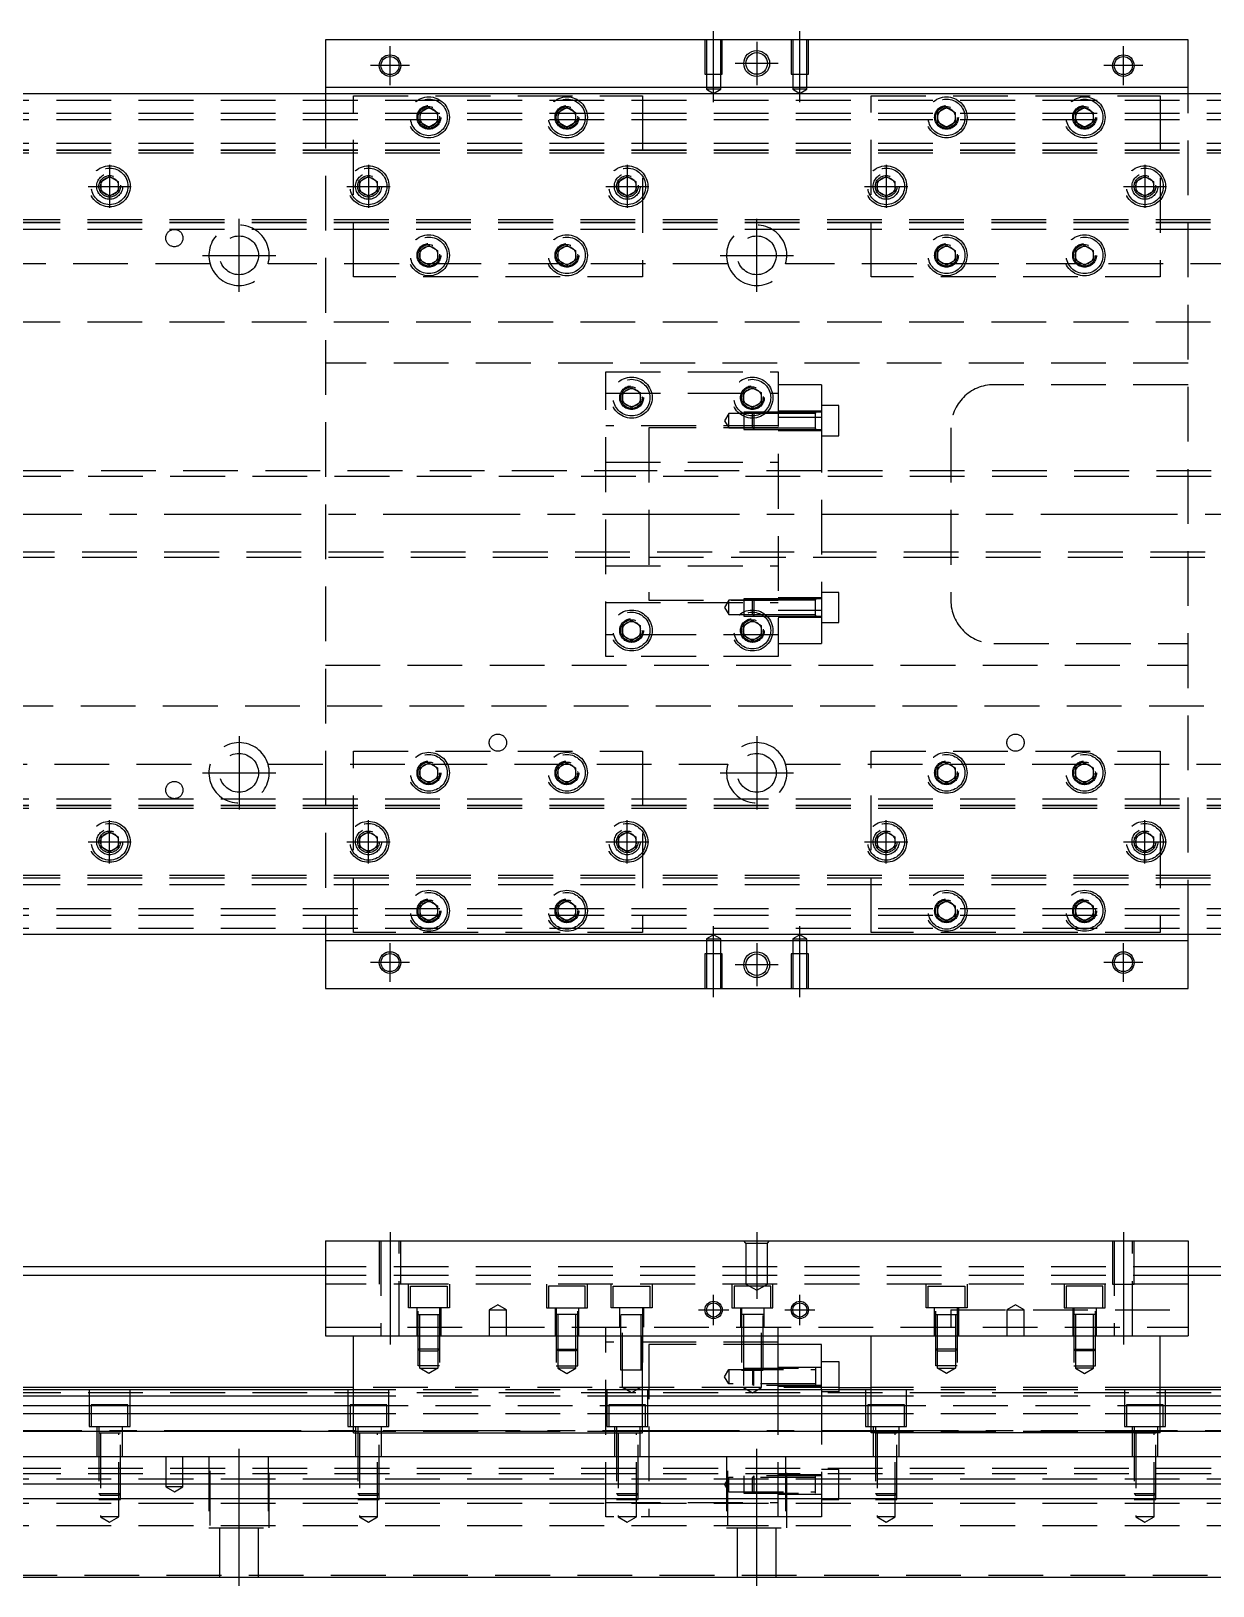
# Model space of a CAD drawing. Extents: x -15 to 1062, y -283 to 112.
# Drawn here: x 258.8 to 532.8, y -248.6 to 112 of the extents above; entities that cross this region are included whole.
import ezdxf

# ---------------------------------------------------------------- set-up
doc = ezdxf.new("R2010")
doc.units = 0
doc.linetypes.add('CENTER', pattern=[50.8, 31.75, -6.35, 6.35, -6.35])
doc.linetypes.add('DASHED', pattern=[19.05, 12.7, -6.35])
doc.layers.get('0').update_dxf_attribs({"linetype": 'CONTINUOUS'})
doc.layers.add('CENTER', color=1, linetype='CENTER')

msp = doc.modelspace()

# ---------------------------------------------------------------- linework, layer by layer
at = {"color": 7, "linetype": 'CONTINUOUS'}
for p, q in [((527, 110), (327, 110)), ((327, 110), (327, 99)), ((527, 99), (527, 110)), ((3, 97.5), (851, 97.5)), ((327, 99), (527, 99)), ((327, 99), (327, 97.5)), ((527, 97.5), (527, 99)), ((851, -97.5), (3, -97.5)), ((327, -97.5), (327, -99)), ((527, -99), (327, -99)), ((327, -99), (327, -110)), ((527, -99), (527, -97.5)), ((527, -110), (527, -99)), ((327, -110), (527, -110)), ((327, -168.55), (327, -190.55)), ((327, -168.55), (527, -168.55)), ((527, -168.55), (527, -190.55)), ((327, -174.55), (3, -174.55)), ((327, -176.55), (11, -176.55)), ((851, -174.55), (527, -174.55)), ((843, -176.55), (527, -176.55)), ((327, -190.55), (527, -190.55)), ((333.5, -213.05), (333.5, -190.55)), ((400.5, -213.05), (400.5, -190.55)), ((432, -203.05), (432, -190.55)), ((453.5, -213.05), (453.5, -190.55)), ((520.5, -213.05), (520.5, -190.55)), ((442, -192.55), (432, -192.55)), ((432, -203.05), (432, -192.55)), ((442, -203.05), (442, -192.55)), ((442, -196.55), (446, -196.55)), ((446, -196.55), (446, -203.05)), ((333.5, -203.05), (17, -203.05)), ((333.5, -204.589608), (17, -204.589608)), ((333.5, -202.55), (45, -202.55)), ((453.5, -203.05), (400.5, -203.05)), ((453.5, -204.589608), (400.5, -204.589608)), ((446, -202.55), (453.5, -202.55)), ((780, -202.55), (520.5, -202.55)), ((837, -203.05), (520.5, -203.05)), ((837, -204.589608), (520.5, -204.589608)), ((17, -206.710392), (333.5, -206.710392)), ((333.5, -208.620532), (17, -208.620532)), ((400.5, -206.710392), (453.5, -206.710392)), ((453.5, -208.620532), (400.5, -208.620532)), ((520.5, -206.710392), (837, -206.710392)), ((837, -208.620532), (520.5, -208.620532)), ((333.5, -212.731934), (17, -212.731934)), ((333.5, -213.05), (400.5, -213.05)), ((453.5, -212.731934), (400.5, -212.731934)), ((520.5, -213.05), (453.5, -213.05)), ((837, -212.731934), (520.5, -212.731934)), ((17, -218.55), (837, -218.55)), ((17, -224.85), (837, -224.85)), ((17, -228.25), (837, -228.25)), ((17, -246.55), (837, -246.55))]:
    msp.add_line(p, q, dxfattribs=at)
at = {"color": 3, "linetype": 'DASHED'}
for p, q in [((415.000006, 110), (415.000006, 102)), ((415.35, 110), (415.35, 102)), ((418.65, 102), (418.65, 110)), ((418.999994, 102), (418.999994, 110)), ((435.000006, 110), (435.000006, 102)), ((435.35, 110), (435.35, 102)), ((438.65, 102), (438.65, 110)), ((438.999994, 102), (438.999994, 110)), ((415.000006, 102), (418.999994, 102)), ((415.35, 102), (415.35, 98.5)), ((418.65, 98.5), (418.65, 102)), ((435.000006, 102), (438.999994, 102)), ((435.35, 102), (435.35, 98.5)), ((438.65, 98.5), (438.65, 102)), ((327, 97.5), (327, -97.5)), ((418.65, 98.5), (415.35, 98.5)), ((415.35, 98.5), (417, 97.547372)), ((417, 97.547372), (418.65, 98.5)), ((438.65, 98.5), (435.35, 98.5)), ((435.35, 98.5), (437, 97.547372)), ((437, 97.547372), (438.65, 98.5)), ((527, -97.5), (527, 97.5)), ((17, 96), (837, 96)), ((333.5, 97), (400.5, 97)), ((333.5, 55), (333.5, 97)), ((349, 93.1547), (351, 94.309402)), ((351, 94.309402), (353, 93.1547)), ((381, 93.1547), (383, 94.309402)), ((383, 94.309402), (385, 93.1547)), ((400.5, 97), (400.5, 55)), ((453.5, 97), (520.5, 97)), ((453.5, 55), (453.5, 97)), ((469, 93.1547), (471, 94.309402)), ((471, 94.309402), (473, 93.1547)), ((501, 93.1547), (503, 94.309402)), ((503, 94.309402), (505, 93.1547)), ((520.5, 97), (520.5, 55)), ((17, 93), (837, 93)), ((17, 91.5), (837, 91.5)), ((349, 90.8453), (349, 93.1547)), ((351, 89.690598), (349, 90.8453)), ((353, 90.8453), (351, 89.690598)), ((353, 93.1547), (353, 90.8453)), ((353.483582, 92.286038), (353.5, 92)), ((381, 90.8453), (381, 93.1547)), ((383, 89.690598), (381, 90.8453)), ((385, 90.8453), (383, 89.690598)), ((385, 93.1547), (385, 90.8453)), ((385.483582, 92.286038), (385.5, 92)), ((468.5, 92), (468.518502, 92.303588)), ((469, 90.8453), (469, 93.1547)), ((471, 89.690598), (469, 90.8453)), ((473, 90.8453), (471, 89.690598)), ((473, 93.1547), (473, 90.8453)), ((500.5, 92), (500.512884, 92.253488)), ((501, 90.8453), (501, 93.1547)), ((503, 89.690598), (501, 90.8453)), ((505, 90.8453), (503, 89.690598)), ((505, 93.1547), (505, 90.8453)), ((17, 86), (837, 86)), ((17, 84.460392), (837, 84.460392)), ((17, 84.403994), (837, 84.403994)), ((17, 83.8), (837, 83.8)), ((275, 77.1547), (277, 78.309402)), ((275, 74.8453), (275, 77.1547)), ((277, 78.309402), (279, 77.1547)), ((279, 77.1547), (279, 74.8453)), ((279.483582, 76.286038), (279.5, 76)), ((334.5, 76), (334.534018, 76.411016)), ((335, 77.1547), (337, 78.309402)), ((335, 74.8453), (335, 77.1547)), ((337, 78.309402), (339, 77.1547)), ((339, 77.1547), (339, 74.8453)), ((395, 77.1547), (397, 78.309402)), ((395, 74.8453), (395, 77.1547)), ((397, 78.309402), (399, 77.1547)), ((399, 77.1547), (399, 74.8453)), ((399.483582, 76.286038), (399.5, 76)), ((454.5, 76), (454.534018, 76.411016)), ((455, 77.1547), (457, 78.309402)), ((455, 74.8453), (455, 77.1547)), ((457, 78.309402), (459, 77.1547)), ((459, 77.1547), (459, 74.8453)), ((515, 77.1547), (517, 78.309402)), ((515, 74.8453), (515, 77.1547)), ((517, 78.309402), (519, 77.1547)), ((519, 77.1547), (519, 74.8453)), ((519.483582, 76.286038), (519.5, 76)), ((277, 73.690598), (275, 74.8453)), ((279, 74.8453), (277, 73.690598)), ((337, 73.690598), (335, 74.8453)), ((339, 74.8453), (337, 73.690598)), ((397, 73.690598), (395, 74.8453)), ((399, 74.8453), (397, 73.690598)), ((457, 73.690598), (455, 74.8453)), ((459, 74.8453), (457, 73.690598)), ((517, 73.690598), (515, 74.8453)), ((519, 74.8453), (517, 73.690598)), ((837, 68.2), (17, 68.2)), ((837, 67.596006), (17, 67.596006)), ((837, 67.539608), (17, 67.539608)), ((837, 66), (17, 66)), ((349, 61.1547), (351, 62.309402)), ((351, 62.309402), (353, 61.1547)), ((381, 61.1547), (383, 62.309402)), ((383, 62.309402), (385, 61.1547)), ((469, 61.1547), (471, 62.309402)), ((471, 62.309402), (473, 61.1547)), ((501, 61.1547), (503, 62.309402)), ((503, 62.309402), (505, 61.1547)), ((300.291796, 58), (73.708204, 58)), ((420.291796, 58), (313.708204, 58)), ((349, 58.8453), (349, 61.1547)), ((351, 57.690598), (349, 58.8453)), ((353, 58.8453), (351, 57.690598)), ((353, 61.1547), (353, 58.8453)), ((353.483582, 60.286038), (353.5, 60)), ((381, 58.8453), (381, 61.1547)), ((383, 57.690598), (381, 58.8453)), ((385, 58.8453), (383, 57.690598)), ((385, 61.1547), (385, 58.8453)), ((385.483582, 60.286038), (385.5, 60)), ((540.291796, 58), (433.708204, 58)), ((469, 58.8453), (469, 61.1547)), ((471, 57.690598), (469, 58.8453)), ((473, 58.8453), (471, 57.690598)), ((473, 61.1547), (473, 58.8453)), ((473.483582, 60.286038), (473.5, 60)), ((500.5, 60), (500.512884, 60.253488)), ((501, 58.8453), (501, 61.1547)), ((503, 57.690598), (501, 58.8453)), ((505, 58.8453), (503, 57.690598)), ((505, 61.1547), (505, 58.8453)), ((400.5, 55), (333.5, 55)), ((520.5, 55), (453.5, 55)), ((837, 44.5), (22.640312, 44.5)), ((527, 35), (327, 35)), ((392, 33), (432, 33)), ((392, -33), (392, 33)), ((432, 33), (432, -33)), ((396, 28.1547), (398, 29.309402)), ((398, 29.309402), (400, 28.1547)), ((424, 28.1547), (426, 29.309402)), ((426, 29.309402), (428, 28.1547)), ((442, 30), (432, 30)), ((442, 30), (442, 22.36068)), ((527, 30), (482, 30)), ((392, 28), (432, 28)), ((396, 25.8453), (396, 28.1547)), ((398, 24.690598), (396, 25.8453)), ((400, 25.8453), (398, 24.690598)), ((400, 28.1547), (400, 25.8453)), ((400.483582, 27.286038), (400.5, 27)), ((424, 25.8453), (424, 28.1547)), ((426, 24.690598), (424, 25.8453)), ((428, 25.8453), (426, 24.690598)), ((428, 28.1547), (428, 25.8453)), ((428.483582, 27.286038), (428.5, 27)), ((420.5, 23.300636), (419.547372, 21.650636)), ((419.547372, 21.650636), (420.5, 20.000636)), ((420.5, 20.000636), (420.5, 23.300636)), ((424, 23.300636), (420.5, 23.300636)), ((424, 23.65063), (424, 19.65064)), ((426.35, 23.65063), (424, 23.65063)), ((426, 23.300636), (424, 23.300636)), ((426.35, 23.650636), (426, 23.300636)), ((426, 20.000636), (426, 23.300636)), ((432, 23.300636), (426, 23.300636)), ((432, 23.300636), (426, 23.300636)), ((426.35, 23.650636), (426.35, 19.650636)), ((432, 23.650632), (426.35, 23.650636)), ((432, 23.65063), (426.35, 23.65063)), ((442, 23.900636), (432, 23.900636)), ((440.605, 23.650636), (432, 23.650632)), ((440.6, 23.300636), (432, 23.300636)), ((442, 22.36068), (432, 22.36068)), ((442, 23.650636), (440.595, 23.650636)), ((440.6, 19.65063), (440.6, 23.65064)), ((440.6, 23.300636), (440.6, 23.65064)), ((440.6, 23.434174), (440.6, 23.650636)), ((440.6, 23.650636), (440.6, 23.433968)), ((446, 25.150636), (442, 25.150636)), ((442, 22.36068), (442, -22.36068)), ((446, 18.150636), (446, 25.150636)), ((432, 20.5), (392, 20.5)), ((402, 20), (402, -20)), ((432, 20), (402, 20)), ((420.5, 20.000636), (424, 20.000636)), ((424, 20.000636), (426, 20.000636)), ((424, 19.65064), (426.35, 19.65064)), ((426, 20.000636), (432, 20.000636)), ((426, 20.000636), (426.35, 19.650636)), ((426, 20.000636), (432, 20.000636)), ((426.35, 19.65064), (432, 19.65064)), ((426.35, 19.650636), (432, 19.650638)), ((432, 20.000636), (440.6, 20.000636)), ((432, 19.650638), (440.605, 19.650636)), ((432, 19.400636), (442, 19.400636)), ((440.595, 19.650636), (442, 19.650636)), ((440.6, 19.65063), (440.6, 20.000636)), ((440.6, 19.867344), (440.6, 19.650636)), ((440.6, 19.650636), (440.6, 19.867096)), ((442, 18.150636), (446, 18.150636)), ((472, 20), (472, -20)), ((392, 12), (432, 12)), ((402, 10), (42, 10)), ((780, 8.75), (42, 8.75)), ((442, 10), (402, 10)), ((442, 10), (402, 10)), ((442, 9.999994), (402, 9.999994)), ((780.005, 10), (442, 10)), ((42, -8.75), (780, -8.75)), ((42, -10), (402, -10)), ((402, -9.999994), (442, -9.999994)), ((402, -10), (442, -10)), ((402, -10), (442, -10)), ((442, -10), (780.005, -10)), ((392, -12), (432, -12)), ((392, -20.5), (432, -20.5)), ((402, -20), (432, -20)), ((420.5, -20.000636), (419.547372, -21.650636)), ((420.5, -23.300636), (420.5, -20.000636)), ((424, -20.000636), (420.5, -20.000636)), ((424, -19.65064), (424, -23.65063)), ((426.35, -19.65064), (424, -19.65064)), ((426, -20.000636), (424, -20.000636)), ((426.35, -19.650636), (426, -20.000636)), ((426, -23.300636), (426, -20.000636)), ((432, -20.000636), (426, -20.000636)), ((432, -20.000636), (426, -20.000636)), ((426.35, -19.650636), (426.35, -23.650636)), ((432, -19.650638), (426.35, -19.650636)), ((432, -19.65064), (426.35, -19.65064)), ((442, -19.400636), (432, -19.400636)), ((440.605, -19.650636), (432, -19.650638)), ((440.6, -20.000636), (432, -20.000636)), ((442, -19.650636), (440.595, -19.650636)), ((440.6, -23.65064), (440.6, -19.65063)), ((440.6, -20.000636), (440.6, -19.65063)), ((440.6, -19.867096), (440.6, -19.650636)), ((440.6, -19.650636), (440.6, -19.867302)), ((446, -18.150636), (442, -18.150636)), ((446, -25.150636), (446, -18.150636)), ((396, -25.8453), (398, -24.690598)), ((398, -24.690598), (400, -25.8453)), ((419.547372, -21.650636), (420.5, -23.300636)), ((420.5, -23.300636), (424, -23.300636)), ((424, -23.300636), (426, -23.300636)), ((424, -23.65063), (426.35, -23.65063)), ((424, -25.8453), (426, -24.690598)), ((426, -23.300636), (432, -23.300636)), ((426, -23.300636), (426.35, -23.650636)), ((426, -23.300636), (432, -23.300636)), ((426, -24.690598), (428, -25.8453)), ((426.35, -23.65063), (432, -23.65063)), ((426.35, -23.650636), (432, -23.650632)), ((442, -22.36068), (432, -22.36068)), ((432, -23.300636), (440.6, -23.300636)), ((432, -23.650632), (440.605, -23.650636)), ((432, -23.900636), (442, -23.900636)), ((440.595, -23.650636), (442, -23.650636)), ((440.6, -23.65064), (440.6, -23.300636)), ((440.6, -23.433926), (440.6, -23.650636)), ((440.6, -23.650636), (440.6, -23.434174)), ((442, -22.36068), (442, -30)), ((442, -25.150636), (446, -25.150636)), ((432, -28), (392, -28)), ((395.5, -27), (395.518502, -26.696412)), ((396, -28.1547), (396, -25.8453)), ((398, -29.309402), (396, -28.1547)), ((400, -28.1547), (398, -29.309402)), ((400, -25.8453), (400, -28.1547)), ((424, -28.1547), (424, -25.8453)), ((426, -29.309402), (424, -28.1547)), ((428, -28.1547), (426, -29.309402)), ((428, -25.8453), (428, -28.1547)), ((428.483582, -26.713962), (428.5, -27)), ((432, -30), (442, -30)), ((482, -30), (527, -30)), ((327, -35), (527, -35)), ((432, -33), (392, -33)), ((22.640312, -44.5), (837, -44.5)), ((333.5, -55), (400.5, -55)), ((333.5, -97), (333.5, -55)), ((400.5, -55), (400.5, -97)), ((453.5, -97), (453.5, -55)), ((453.5, -55), (520.5, -55)), ((520.5, -55), (520.5, -97)), ((73.708204, -58), (300.291796, -58)), ((313.708204, -58), (420.291796, -58)), ((348.5, -60), (348.512884, -59.746512)), ((349, -58.8453), (351, -57.690598)), ((349, -61.1547), (349, -58.8453)), ((351, -62.309402), (349, -61.1547)), ((351, -57.690598), (353, -58.8453)), ((353, -61.1547), (351, -62.309402)), ((353, -58.8453), (353, -61.1547)), ((381, -58.8453), (383, -57.690598)), ((381, -61.1547), (381, -58.8453)), ((383, -62.309402), (381, -61.1547)), ((383, -57.690598), (385, -58.8453)), ((385, -61.1547), (383, -62.309402)), ((385, -58.8453), (385, -61.1547)), ((385.483582, -59.713962), (385.5, -60)), ((433.708204, -58), (540.291796, -58)), ((469, -58.8453), (471, -57.690598)), ((469, -61.1547), (469, -58.8453)), ((471, -62.309402), (469, -61.1547)), ((471, -57.690598), (473, -58.8453)), ((473, -61.1547), (471, -62.309402)), ((473, -58.8453), (473, -61.1547)), ((473.483582, -59.713962), (473.5, -60)), ((501, -58.8453), (503, -57.690598)), ((501, -61.1547), (501, -58.8453)), ((503, -62.309402), (501, -61.1547)), ((503, -57.690598), (505, -58.8453)), ((505, -61.1547), (503, -62.309402)), ((505, -58.8453), (505, -61.1547)), ((505.483582, -59.713962), (505.5, -60)), ((17, -66), (837, -66)), ((17, -67.539608), (837, -67.539608)), ((17, -67.596006), (837, -67.596006)), ((17, -68.2), (837, -68.2)), ((274.5, -76), (274.534018, -75.588984)), ((275, -74.8453), (277, -73.690598)), ((275, -77.1547), (275, -74.8453)), ((277, -73.690598), (279, -74.8453)), ((279, -74.8453), (279, -77.1547)), ((334.5, -76), (334.534018, -75.588984)), ((335, -74.8453), (337, -73.690598)), ((335, -77.1547), (335, -74.8453)), ((337, -73.690598), (339, -74.8453)), ((339, -74.8453), (339, -77.1547)), ((394.5, -76), (394.534018, -75.588984)), ((395, -74.8453), (397, -73.690598)), ((395, -77.1547), (395, -74.8453)), ((397, -73.690598), (399, -74.8453)), ((399, -74.8453), (399, -77.1547)), ((454.5, -76), (454.534018, -75.588984)), ((455, -74.8453), (457, -73.690598)), ((455, -77.1547), (455, -74.8453)), ((457, -73.690598), (459, -74.8453)), ((459, -74.8453), (459, -77.1547)), ((514.5, -76), (514.534018, -75.588984)), ((515, -74.8453), (517, -73.690598)), ((515, -77.1547), (515, -74.8453)), ((517, -73.690598), (519, -74.8453)), ((519, -74.8453), (519, -77.1547)), ((277, -78.309402), (275, -77.1547)), ((279, -77.1547), (277, -78.309402)), ((337, -78.309402), (335, -77.1547)), ((339, -77.1547), (337, -78.309402)), ((397, -78.309402), (395, -77.1547)), ((399, -77.1547), (397, -78.309402)), ((457, -78.309402), (455, -77.1547)), ((459, -77.1547), (457, -78.309402)), ((517, -78.309402), (515, -77.1547)), ((519, -77.1547), (517, -78.309402)), ((837, -83.8), (17, -83.8)), ((837, -84.403994), (17, -84.403994)), ((837, -84.460392), (17, -84.460392)), ((837, -86), (17, -86)), ((349, -90.8453), (351, -89.690598)), ((351, -89.690598), (353, -90.8453)), ((381, -90.8453), (383, -89.690598)), ((383, -89.690598), (385, -90.8453)), ((469, -90.8453), (471, -89.690598)), ((471, -89.690598), (473, -90.8453)), ((501, -90.8453), (503, -89.690598)), ((503, -89.690598), (505, -90.8453)), ((17, -91.5), (837, -91.5)), ((17, -93), (837, -93)), ((348.5, -92), (348.512884, -91.746512)), ((349, -93.1547), (349, -90.8453)), ((351, -94.309402), (349, -93.1547)), ((353, -93.1547), (351, -94.309402)), ((353, -90.8453), (353, -93.1547)), ((381, -93.1547), (381, -90.8453)), ((383, -94.309402), (381, -93.1547)), ((385, -93.1547), (383, -94.309402)), ((385, -90.8453), (385, -93.1547)), ((385.483582, -91.713962), (385.5, -92)), ((469, -93.1547), (469, -90.8453)), ((471, -94.309402), (469, -93.1547)), ((473, -93.1547), (471, -94.309402)), ((473, -90.8453), (473, -93.1547)), ((473.483582, -91.713962), (473.5, -92)), ((501, -93.1547), (501, -90.8453)), ((503, -94.309402), (501, -93.1547)), ((505, -93.1547), (503, -94.309402)), ((505, -90.8453), (505, -93.1547)), ((505.483582, -91.713962), (505.5, -92)), ((17, -96), (837, -96)), ((400.5, -97), (333.5, -97)), ((520.5, -97), (453.5, -97)), ((417, -97.547372), (415.35, -98.5)), ((415.35, -98.5), (418.65, -98.5)), ((415.35, -98.5), (415.35, -102)), ((418.65, -98.5), (417, -97.547372)), ((418.65, -102), (418.65, -98.5)), ((437, -97.547372), (435.35, -98.5)), ((435.35, -98.5), (438.65, -98.5)), ((435.35, -98.5), (435.35, -102)), ((438.65, -98.5), (437, -97.547372)), ((438.65, -102), (438.65, -98.5)), ((418.999994, -102), (415.000006, -102)), ((415.000006, -102), (415.000006, -110)), ((415.35, -102), (415.35, -110)), ((418.65, -110), (418.65, -102)), ((418.999994, -110), (418.999994, -102)), ((438.999994, -102), (435.000006, -102)), ((435.000006, -102), (435.000006, -110)), ((435.35, -102), (435.35, -110)), ((438.65, -110), (438.65, -102)), ((438.999994, -110), (438.999994, -102)), ((339.500006, -168.55), (339.500006, -178.55)), ((339.9, -168.55), (339.9, -190.55)), ((344.1, -190.55), (344.1, -168.55)), ((344.499994, -178.55), (344.499994, -168.55)), ((424.5, -169.05), (424, -168.55)), ((424.5, -169.05), (424.5, -178.55)), ((424.5, -169.05), (429.5, -169.05)), ((429.5, -169.05), (430, -168.55)), ((429.5, -178.55), (429.5, -169.05)), ((509.500006, -168.55), (509.500006, -178.55)), ((509.9, -168.55), (509.9, -190.55)), ((514.1, -190.55), (514.1, -168.55)), ((514.499994, -178.55), (514.499994, -168.55)), ((527, -174.55), (327, -174.55)), ((527, -176.55), (327, -176.55)), ((527, -178.55), (327, -178.55)), ((346.25, -184.05), (346.25, -178.55)), ((346.75, -179.05), (355.25, -179.05)), ((346.75, -184.05), (346.75, -179.05)), ((355.25, -179.05), (355.25, -184.05)), ((355.75, -178.55), (355.75, -184.05)), ((378.25, -178.55), (378.25, -184.05)), ((387.25, -179.05), (378.75, -179.05)), ((378.75, -179.05), (378.75, -184.05)), ((387.25, -184.05), (387.25, -179.05)), ((387.75, -184.05), (387.75, -178.55)), ((393.25, -184.05), (393.25, -178.55)), ((393.75, -179.05), (402.25, -179.05)), ((393.75, -184.05), (393.75, -179.05)), ((402.25, -179.05), (402.25, -184.05)), ((402.75, -178.55), (402.75, -184.05)), ((421.25, -178.55), (421.25, -184.05)), ((430.25, -179.05), (421.75, -179.05)), ((421.75, -179.05), (421.75, -184.05)), ((429.5, -178.55), (424.5, -178.55)), ((424.5, -178.55), (427, -179.993376)), ((427, -179.993376), (429.5, -178.55)), ((430.25, -184.05), (430.25, -179.05)), ((430.75, -184.05), (430.75, -178.55)), ((466.25, -184.05), (466.25, -178.55)), ((466.75, -179.05), (475.25, -179.05)), ((466.75, -184.05), (466.75, -179.05)), ((475.25, -179.05), (475.25, -184.05)), ((475.75, -178.55), (475.75, -184.05)), ((498.25, -178.55), (498.25, -184.05)), ((507.25, -179.05), (498.75, -179.05)), ((498.75, -179.05), (498.75, -184.05)), ((507.25, -184.05), (507.25, -179.05)), ((507.75, -184.05), (507.75, -178.55)), ((509.500006, -178.55), (514.499994, -178.55)), ((367, -183.3953), (365, -184.55)), ((369, -184.55), (367, -183.3953)), ((487, -183.3953), (485, -184.55)), ((489, -184.55), (487, -183.3953)), ((355.75, -184.05), (346.25, -184.05)), ((348.25, -190.55), (348.25, -184.05)), ((348.500006, -197.55), (348.499992, -184.05)), ((348.499994, -185.65), (353.500006, -185.65)), ((348.9, -198.05), (348.9, -185.65)), ((353.1, -185.65), (353.1, -198.05)), ((353.500008, -184.05), (353.499994, -197.55)), ((353.75, -184.05), (353.75, -190.55)), ((365, -184.55), (367, -184.55)), ((365, -184.55), (365, -190.55)), ((367, -184.55), (369, -184.55)), ((369, -190.55), (369, -184.55)), ((378.25, -184.05), (387.75, -184.05)), ((380.25, -184.05), (380.25, -190.55)), ((380.499992, -184.05), (380.500006, -197.55)), ((385.500006, -185.65), (380.499994, -185.65)), ((380.9, -185.65), (380.9, -198.05)), ((385.1, -198.05), (385.1, -185.65)), ((385.499994, -197.55), (385.500008, -184.05)), ((385.75, -190.55), (385.75, -184.05)), ((402.75, -184.05), (393.25, -184.05)), ((395.25, -188.55), (395.25, -184.05)), ((395.500006, -198.55), (395.499994, -184.05)), ((395.499995, -185.65), (400.500005, -185.65)), ((395.9, -202.55), (395.9, -185.65)), ((400.1, -185.65), (400.1, -202.55)), ((400.500006, -184.05), (400.499994, -198.55)), ((400.75, -184.05), (400.75, -188.55)), ((421.25, -184.05), (430.75, -184.05)), ((423.25, -184.05), (423.25, -188.55)), ((423.499994, -184.05), (423.500006, -198.55)), ((428.500005, -185.65), (423.499995, -185.65)), ((423.9, -185.65), (423.9, -202.55)), ((428.1, -202.55), (428.1, -185.65)), ((428.499994, -198.55), (428.500006, -184.05)), ((428.75, -188.55), (428.75, -184.05)), ((475.75, -184.05), (466.25, -184.05)), ((468.25, -190.55), (468.25, -184.05)), ((468.500006, -197.55), (468.499992, -184.05)), ((468.499994, -185.65), (473.500006, -185.65)), ((468.9, -198.05), (468.9, -185.65)), ((472, -184.55), (527, -184.55)), ((472, -184.55), (472, -188.55)), ((473.1, -185.65), (473.1, -198.05)), ((473.500008, -184.05), (473.499994, -197.55)), ((473.75, -184.05), (473.75, -190.55)), ((485, -184.55), (487, -184.55)), ((485, -184.55), (485, -190.55)), ((487, -184.55), (489, -184.55)), ((489, -190.55), (489, -184.55)), ((498.25, -184.05), (507.75, -184.05)), ((500.25, -184.05), (500.25, -190.55)), ((500.499992, -184.05), (500.500006, -197.55)), ((505.500006, -185.65), (500.499994, -185.65)), ((500.9, -185.65), (500.9, -198.05)), ((505.1, -198.05), (505.1, -185.65)), ((505.499994, -197.55), (505.500008, -184.05)), ((505.75, -190.55), (505.75, -184.05)), ((327, -188.55), (527, -188.55)), ((392, -190.55), (392, -188.55)), ((392, -232.55), (392, -190.55)), ((432, -190.55), (432, -188.55)), ((353.5, -193.65), (348.5, -193.65)), ((348.9, -194.05), (348.5, -193.65)), ((348.9, -194.05), (353.1, -194.05)), ((353.5, -193.65), (353.1, -194.05)), ((380.5, -193.65), (385.5, -193.65)), ((380.5, -193.65), (380.9, -194.05)), ((385.1, -194.05), (380.9, -194.05)), ((385.1, -194.05), (385.5, -193.65)), ((432, -192.05), (392, -192.05)), ((402, -192.55), (402, -232.55)), ((432, -192.55), (402, -192.55)), ((473.5, -193.65), (468.5, -193.65)), ((468.9, -194.05), (468.5, -193.65)), ((468.9, -194.05), (473.1, -194.05)), ((473.5, -193.65), (473.1, -194.05)), ((500.5, -193.65), (505.5, -193.65)), ((500.5, -193.65), (500.9, -194.05)), ((505.1, -194.05), (500.9, -194.05)), ((505.1, -194.05), (505.5, -193.65)), ((353.499994, -197.55), (348.500006, -197.55)), ((348.9, -198.05), (353.1, -198.05)), ((351, -199.262436), (348.9, -198.05)), ((353.1, -198.05), (351, -199.262436)), ((380.500006, -197.55), (385.499994, -197.55)), ((385.1, -198.05), (380.9, -198.05)), ((380.9, -198.05), (383, -199.262436)), ((383, -199.262436), (385.1, -198.05)), ((424, -200.25), (424, -198.050006)), ((424, -198.050006), (442, -198.050006)), ((426, -198.4), (426.35, -198.05)), ((426.35, -200.25), (426.35, -198.05)), ((432, -197.8), (442, -197.8)), ((440.6, -198.049994), (440.6, -202.050006)), ((473.499994, -197.55), (468.500006, -197.55)), ((468.9, -198.05), (473.1, -198.05)), ((471, -199.262436), (468.9, -198.05)), ((473.1, -198.05), (471, -199.262436)), ((500.500006, -197.55), (505.499994, -197.55)), ((505.1, -198.05), (500.9, -198.05)), ((500.9, -198.05), (503, -199.262436)), ((503, -199.262436), (505.1, -198.05)), ((400.499994, -198.55), (395.500006, -198.55)), ((419.547372, -200.05), (420.5, -198.4)), ((420.5, -201.7), (419.547372, -200.05)), ((420.5, -198.4), (420.5, -201.7)), ((420.5, -198.4), (440.6, -198.4)), ((440.6, -201.7), (420.5, -201.7)), ((423.500006, -198.55), (428.499994, -198.55)), ((424, -202.049994), (424, -200.25)), ((426, -198.4), (426, -200.25)), ((426, -200.25), (426, -201.7)), ((426.35, -202.05), (426, -201.7)), ((426.35, -202.05), (426.35, -200.25)), ((780, -203.8), (42, -203.8)), ((272.25, -203.05), (272.25, -211.55)), ((281.75, -211.55), (281.75, -203.05)), ((332.25, -203.05), (332.25, -211.55)), ((446, -202.55), (333.5, -202.55)), ((400.5, -203.05), (333.5, -203.05)), ((400.5, -204.589608), (333.5, -204.589608)), ((341.75, -211.55), (341.75, -203.05)), ((392.25, -203.05), (392.25, -211.55)), ((395.9, -202.55), (400.1, -202.55)), ((398, -203.762436), (395.9, -202.55)), ((400.1, -202.55), (398, -203.762436)), ((401.75, -211.55), (401.75, -203.05)), ((428.1, -202.55), (423.9, -202.55)), ((423.9, -202.55), (426, -203.762436)), ((442, -202.049994), (424, -202.049994)), ((426, -203.762436), (428.1, -202.55)), ((442, -202.3), (432, -202.3)), ((432, -232.55), (432, -203.05)), ((432, -232.55), (432, -203.05)), ((442, -203.05), (442, -232.55)), ((446, -203.55), (442, -203.55)), ((446, -203.05), (446, -203.55)), ((452.25, -203.05), (452.25, -211.55)), ((520.5, -202.55), (453.5, -202.55)), ((520.5, -203.05), (453.5, -203.05)), ((520.5, -204.589608), (453.5, -204.589608)), ((461.75, -211.55), (461.75, -203.05)), ((512.25, -203.05), (512.25, -211.55)), ((521.75, -211.55), (521.75, -203.05)), ((281.25, -206.55), (272.75, -206.55)), ((272.75, -206.55), (272.75, -211.55)), ((281.25, -211.55), (281.25, -206.55)), ((341.25, -206.55), (332.75, -206.55)), ((332.75, -206.55), (332.75, -211.55)), ((333.5, -206.710392), (400.5, -206.710392)), ((400.5, -208.620532), (333.5, -208.620532)), ((341.25, -211.55), (341.25, -206.55)), ((401.25, -206.55), (392.75, -206.55)), ((392.75, -206.55), (392.75, -211.55)), ((401.25, -211.55), (401.25, -206.55)), ((461.25, -206.55), (452.75, -206.55)), ((452.75, -206.55), (452.75, -211.55)), ((453.5, -206.710392), (520.5, -206.710392)), ((520.5, -208.620532), (453.5, -208.620532)), ((461.25, -211.55), (461.25, -206.55)), ((521.25, -206.55), (512.75, -206.55)), ((512.75, -206.55), (512.75, -211.55)), ((521.25, -211.55), (521.25, -206.55)), ((272.25, -211.55), (281.75, -211.55)), ((274, -211.55), (274, -218.55)), ((274.500006, -211.55), (274.500006, -228.55)), ((279.499994, -228.55), (279.499994, -211.55)), ((280, -218.55), (280, -211.55)), ((332.25, -211.55), (341.75, -211.55)), ((334, -211.55), (334, -218.55)), ((334.500006, -211.55), (334.500006, -228.55)), ((339.499994, -228.55), (339.499994, -211.55)), ((340, -218.55), (340, -211.55)), ((392.25, -211.55), (401.75, -211.55)), ((394, -211.55), (394, -218.55)), ((394.500006, -211.55), (394.500006, -228.55)), ((399.499994, -228.55), (399.499994, -211.55)), ((400, -218.55), (400, -211.55)), ((452.25, -211.55), (461.75, -211.55)), ((454, -211.55), (454, -218.55)), ((454.500006, -211.55), (454.500006, -228.55)), ((459.499994, -228.55), (459.499994, -211.55)), ((460, -218.55), (460, -211.55)), ((512.25, -211.55), (521.75, -211.55)), ((514, -211.55), (514, -218.55)), ((514.500006, -211.55), (514.500006, -228.55)), ((519.499994, -228.55), (519.499994, -211.55)), ((520, -218.55), (520, -211.55)), ((279.500006, -213.15), (274.499994, -213.15)), ((274.9, -213.15), (274.9, -232.55)), ((279.1, -232.55), (279.1, -213.15)), ((400.5, -212.731934), (333.5, -212.731934)), ((339.500006, -213.15), (334.499994, -213.15)), ((334.9, -213.15), (334.9, -232.55)), ((339.1, -232.55), (339.1, -213.15)), ((399.500006, -213.15), (394.499994, -213.15)), ((394.9, -213.15), (394.9, -232.55)), ((399.1, -232.55), (399.1, -213.15)), ((520.5, -212.731934), (453.5, -212.731934)), ((459.500006, -213.15), (454.499994, -213.15)), ((454.9, -213.15), (454.9, -232.55)), ((459.1, -232.55), (459.1, -213.15)), ((519.500006, -213.15), (514.499994, -213.15)), ((514.9, -213.15), (514.9, -232.55)), ((519.1, -232.55), (519.1, -213.15)), ((290, -218.55), (290, -225.55)), ((294, -225.55), (294, -218.55)), ((300, -218.55), (300, -235.05)), ((300.291796, -234.55), (300.291796, -218.55)), ((313.708204, -218.55), (313.708204, -234.55)), ((314, -235.05), (314, -218.55)), ((420, -218.55), (420, -235.05)), ((420.291796, -234.55), (420.291796, -218.55)), ((433.708204, -218.55), (433.708204, -234.55)), ((434, -235.05), (434, -218.55)), ((780, -221.3), (42, -221.3)), ((780, -222.55), (42, -222.55)), ((420.5, -223.4), (419.547372, -225.05)), ((420.5, -226.7), (420.5, -223.4)), ((440.6, -223.4), (420.5, -223.4)), ((424, -223.050006), (424, -224.85)), ((442, -223.050006), (424, -223.050006)), ((426.35, -223.05), (426, -223.4)), ((426, -224.85), (426, -223.4)), ((426.35, -223.05), (426.35, -224.85)), ((442, -222.8), (432, -222.8)), ((440.6, -227.050006), (440.6, -223.049994)), ((446, -221.55), (442, -221.55)), ((446, -224.85), (446, -221.55)), ((17, -223.7), (837, -223.7)), ((294, -225.55), (290, -225.55)), ((290, -225.55), (292, -226.7047)), ((292, -226.7047), (294, -225.55)), ((419.547372, -225.05), (420.5, -226.7)), ((420.5, -226.7), (440.6, -226.7)), ((424, -224.85), (424, -227.049994)), ((424, -227.049994), (442, -227.049994)), ((426, -226.7), (426, -224.85)), ((426, -226.7), (426.35, -227.05)), ((426.35, -224.85), (426.35, -227.05)), ((446, -228.25), (446, -224.85)), ((17, -229.4), (837, -229.4)), ((274.5, -227.15), (279.5, -227.15)), ((274.5, -227.15), (274.9, -227.55)), ((274.500006, -228.55), (279.499994, -228.55)), ((279.1, -227.55), (274.9, -227.55)), ((279.1, -227.55), (279.5, -227.15)), ((334.5, -227.15), (339.5, -227.15)), ((334.5, -227.15), (334.9, -227.55)), ((334.500006, -228.55), (339.499994, -228.55)), ((339.1, -227.55), (334.9, -227.55)), ((339.1, -227.55), (339.5, -227.15)), ((392, -229.17077), (432, -229.17077)), ((394.5, -227.15), (399.5, -227.15)), ((394.5, -227.15), (394.9, -227.55)), ((394.500006, -228.55), (399.499994, -228.55)), ((399.1, -227.55), (394.9, -227.55)), ((399.1, -227.55), (399.5, -227.15)), ((432, -227.3), (442, -227.3)), ((442, -228.55), (446, -228.55)), ((446, -228.55), (446, -228.25)), ((454.5, -227.15), (459.5, -227.15)), ((454.5, -227.15), (454.9, -227.55)), ((454.500006, -228.55), (459.499994, -228.55)), ((459.1, -227.55), (454.9, -227.55)), ((459.1, -227.55), (459.5, -227.15)), ((514.5, -227.15), (519.5, -227.15)), ((514.5, -227.15), (514.9, -227.55)), ((514.500006, -228.55), (519.499994, -228.55)), ((519.1, -227.55), (514.9, -227.55)), ((519.1, -227.55), (519.5, -227.15)), ((279.1, -232.55), (274.9, -232.55)), ((274.9, -232.55), (277, -233.762436)), ((277, -233.762436), (279.1, -232.55)), ((339.1, -232.55), (334.9, -232.55)), ((334.9, -232.55), (337, -233.762436)), ((337, -233.762436), (339.1, -232.55)), ((432, -232.55), (392, -232.55)), ((399.1, -232.55), (394.9, -232.55)), ((394.9, -232.55), (397, -233.762436)), ((397, -233.762436), (399.1, -232.55)), ((442, -232.55), (402, -232.55)), ((459.1, -232.55), (454.9, -232.55)), ((454.9, -232.55), (457, -233.762436)), ((457, -233.762436), (459.1, -232.55)), ((519.1, -232.55), (514.9, -232.55)), ((514.9, -232.55), (517, -233.762436)), ((517, -233.762436), (519.1, -232.55)), ((17, -234.55), (837, -234.55)), ((300, -235.05), (314, -235.05)), ((302.5, -235.05), (302.5, -246.55)), ((311.5, -246.55), (311.5, -235.05)), ((420, -235.05), (434, -235.05)), ((422.5, -235.05), (422.5, -246.55)), ((431.5, -246.55), (431.5, -235.05)), ((23.499992, -246.05), (837, -246.05))]:
    msp.add_line(p, q, dxfattribs=at)
at = {"color": 3, "linetype": 'CONTINUOUS'}
for centre, radius in [((342, 104), 2.5), ((512, 104), 2.5), ((342, -104), 2.5), ((512, -104), 2.5), ((417, -184.55), 2), ((437, -184.55), 2)]:
    msp.add_circle(centre, radius, dxfattribs=at)
at = {"color": 7, "linetype": 'CONTINUOUS'}
for centre, radius in [((342, 104), 2.1), ((427, 104.5), 3), ((427, 104.5), 2.5), ((512, 104), 2.1), ((342, -104), 2.1), ((427, -104.5), 3), ((427, -104.5), 2.5), ((512, -104), 2.1), ((417, -184.55), 1.65), ((437, -184.55), 1.65)]:
    msp.add_circle(centre, radius, dxfattribs=at)
at = {"color": 3, "linetype": 'DASHED'}
for centre, radius in [((351, 92), 4.75), ((351, 92), 4.25), ((351, 92), 2.75), ((351, 92), 2.5), ((383, 92), 4.75), ((383, 92), 4.25), ((383, 92), 2.75), ((383, 92), 2.5), ((471, 92), 4.75), ((471, 92), 4.25), ((471, 92), 2.75), ((471, 92), 2.5), ((503, 92), 4.75), ((503, 92), 4.25), ((503, 92), 2.75), ((503, 92), 2.5), ((277, 76), 4.75), ((277, 76), 4.25), ((337, 76), 4.75), ((337, 76), 4.25), ((397, 76), 4.75), ((397, 76), 4.25), ((457, 76), 4.75), ((457, 76), 4.25), ((517, 76), 4.75), ((517, 76), 4.25), ((277, 76), 3), ((277, 76), 2.5), ((277, 76), 2.1), ((337, 76), 3), ((337, 76), 2.5), ((337, 76), 2.1), ((397, 76), 3), ((397, 76), 2.5), ((397, 76), 2.1), ((457, 76), 3), ((457, 76), 2.5), ((457, 76), 2.1), ((517, 76), 3), ((517, 76), 2.5), ((517, 76), 2.1), ((292, 64), 2), ((307, 60), 4.5), ((351, 60), 4.75), ((351, 60), 4.25), ((351, 60), 2.75), ((351, 60), 2.5), ((351, 60), 2.1), ((383, 60), 4.75), ((383, 60), 4.25), ((383, 60), 2.75), ((383, 60), 2.5), ((383, 60), 2.1), ((427, 60), 4.5), ((471, 60), 4.75), ((471, 60), 4.25), ((471, 60), 2.75), ((471, 60), 2.5), ((471, 60), 2.1), ((503, 60), 4.75), ((503, 60), 4.25), ((503, 60), 2.75), ((503, 60), 2.5), ((503, 60), 2.1), ((398, 27), 4.75), ((398, 27), 4.25), ((398, 27), 2.75), ((398, 27), 2.5), ((398, 27), 2.1), ((426, 27), 4.75), ((426, 27), 4.25), ((426, 27), 2.75), ((426, 27), 2.5), ((426, 27), 2.1), ((398, -27), 4.75), ((398, -27), 4.25), ((398, -27), 2.75), ((398, -27), 2.5), ((398, -27), 2.1), ((426, -27), 4.75), ((426, -27), 4.25), ((426, -27), 2.75), ((426, -27), 2.5), ((426, -27), 2.1), ((367, -53), 2), ((487, -53), 2), ((307, -60), 4.5), ((351, -60), 4.75), ((351, -60), 4.25), ((351, -60), 2.75), ((351, -60), 2.5), ((383, -60), 4.75), ((383, -60), 4.25), ((383, -60), 2.75), ((383, -60), 2.5), ((427, -60), 4.5), ((471, -60), 4.75), ((471, -60), 4.25), ((471, -60), 2.75), ((471, -60), 2.5), ((503, -60), 4.75), ((503, -60), 4.25), ((503, -60), 2.75), ((503, -60), 2.5), ((351, -60), 2.1), ((383, -60), 2.1), ((471, -60), 2.1), ((503, -60), 2.1), ((292, -64), 2), ((277, -76), 4.75), ((277, -76), 4.25), ((337, -76), 4.75), ((337, -76), 4.25), ((397, -76), 4.75), ((397, -76), 4.25), ((457, -76), 4.75), ((457, -76), 4.25), ((517, -76), 4.75), ((517, -76), 4.25), ((277, -76), 3), ((277, -76), 2.5), ((277, -76), 2.1), ((337, -76), 3), ((337, -76), 2.5), ((337, -76), 2.1), ((397, -76), 3), ((397, -76), 2.5), ((397, -76), 2.1), ((457, -76), 3), ((457, -76), 2.5), ((457, -76), 2.1), ((517, -76), 3), ((517, -76), 2.5), ((517, -76), 2.1), ((351, -92), 4.75), ((351, -92), 4.25), ((351, -92), 2.75), ((351, -92), 2.5), ((383, -92), 4.75), ((383, -92), 4.25), ((383, -92), 2.75), ((383, -92), 2.5), ((471, -92), 4.75), ((471, -92), 4.25), ((471, -92), 2.75), ((471, -92), 2.5), ((503, -92), 4.75), ((503, -92), 4.25), ((503, -92), 2.75), ((503, -92), 2.5)]:
    msp.add_circle(centre, radius, dxfattribs=at)
for centre, radius, start, end in [((351, 92), 2.1, 102.24721, 137.75279), ((351, 92), 2.1, 77.75279, 102.24721), ((351, 92), 2.1, 42.24721, 77.75279), ((383, 92), 2.1, 102.24721, 137.75279), ((383, 92), 2.1, 77.75279, 102.24721), ((383, 92), 2.1, 42.24721, 77.75279), ((471, 92), 2.1, 102.24721, 137.75279), ((471, 92), 2.1, 77.75279, 102.24721), ((471, 92), 2.1, 42.24721, 77.75279), ((503, 92), 2.1, 102.24721, 137.75279), ((503, 92), 2.1, 77.75279, 102.24721), ((503, 92), 2.1, 42.24721, 77.75279), ((351, 92), 2.1, 162.24721, 180), ((351, 92), 2.1, 180, 197.75279), ((351, 92), 2.1, 137.75279, 162.24721), ((351, 92), 2.1, 197.75279, 222.24721), ((351, 92), 2.1, 222.24721, 257.75279), ((351, 92), 2.1, 282.24721, 317.75279), ((351, 92), 2.1, 17.75279, 42.24721), ((351, 92), 2.1, 317.75279, 342.24721), ((351, 92), 2.1, 342.24721, 17.75279), ((383, 92), 2.1, 162.24721, 180), ((383, 92), 2.1, 180, 197.75279), ((383, 92), 2.1, 137.75279, 162.24721), ((383, 92), 2.1, 197.75279, 222.24721), ((383, 92), 2.1, 222.24721, 257.75279), ((383, 92), 2.1, 282.24721, 317.75279), ((383, 92), 2.1, 17.75279, 42.24721), ((383, 92), 2.1, 317.75279, 342.24721), ((383, 92), 2.1, 342.24721, 17.75279), ((471, 92), 2.1, 162.24721, 180), ((471, 92), 2.1, 180, 197.75279), ((471, 92), 2.1, 137.75279, 162.24721), ((471, 92), 2.1, 197.75279, 222.24721), ((471, 92), 2.1, 222.24721, 257.75279), ((471, 92), 2.1, 282.24721, 317.75279), ((471, 92), 2.1, 17.75279, 42.24721), ((471, 92), 2.1, 317.75279, 342.24721), ((471, 92), 2.1, 342.24721, 17.75279), ((503, 92), 2.1, 162.24721, 180), ((503, 92), 2.1, 180, 197.75279), ((503, 92), 2.1, 137.75279, 162.24721), ((503, 92), 2.1, 197.75279, 222.24721), ((503, 92), 2.1, 222.24721, 257.75279), ((503, 92), 2.1, 282.24721, 317.75279), ((503, 92), 2.1, 17.75279, 42.24721), ((503, 92), 2.1, 317.75279, 342.24721), ((503, 92), 2.1, 342.24721, 17.75279), ((351, 92), 2.1, 257.75279, 282.24721), ((383, 92), 2.1, 257.75279, 282.24721), ((471, 92), 2.1, 257.75279, 282.24721), ((503, 92), 2.1, 257.75279, 282.24721), ((307, 60), 7, 343.39845, 196.60155), ((427, 60), 7, 343.39845, 196.60155), ((307, 60), 7, 196.60155, 343.39845), ((427, 60), 7, 196.60155, 343.39845), ((482, 20), 10, 90, 180), ((482, -20), 10, 180, 270), ((307, -60), 7, 16.60155, 163.39845), ((427, -60), 7, 16.60155, 163.39845), ((307, -60), 7, 163.39845, 16.60155), ((427, -60), 7, 163.39845, 16.60155), ((351, -92), 2.1, 102.24721, 137.75279), ((351, -92), 2.1, 77.75279, 102.24721), ((351, -92), 2.1, 42.24721, 77.75279), ((383, -92), 2.1, 102.24721, 137.75279), ((383, -92), 2.1, 77.75279, 102.24721), ((383, -92), 2.1, 42.24721, 77.75279), ((471, -92), 2.1, 102.24721, 137.75279), ((471, -92), 2.1, 77.75279, 102.24721), ((471, -92), 2.1, 42.24721, 77.75279), ((503, -92), 2.1, 102.24721, 137.75279), ((503, -92), 2.1, 77.75279, 102.24721), ((503, -92), 2.1, 42.24721, 77.75279), ((351, -92), 2.1, 162.24721, 180), ((351, -92), 2.1, 180, 197.75279), ((351, -92), 2.1, 137.75279, 162.24721), ((351, -92), 2.1, 197.75279, 222.24721), ((351, -92), 2.1, 222.24721, 257.75279), ((351, -92), 2.1, 282.24721, 317.75279), ((351, -92), 2.1, 17.75279, 42.24721), ((351, -92), 2.1, 317.75279, 342.24721), ((351, -92), 2.1, 342.24721, 17.75279), ((383, -92), 2.1, 162.24721, 180), ((383, -92), 2.1, 180, 197.75279), ((383, -92), 2.1, 137.75279, 162.24721), ((383, -92), 2.1, 197.75279, 222.24721), ((383, -92), 2.1, 222.24721, 257.75279), ((383, -92), 2.1, 282.24721, 317.75279), ((383, -92), 2.1, 17.75279, 42.24721), ((383, -92), 2.1, 317.75279, 342.24721), ((383, -92), 2.1, 342.24721, 17.75279), ((471, -92), 2.1, 162.24721, 180), ((471, -92), 2.1, 180, 197.75279), ((471, -92), 2.1, 137.75279, 162.24721), ((471, -92), 2.1, 197.75279, 222.24721), ((471, -92), 2.1, 222.24721, 257.75279), ((471, -92), 2.1, 282.24721, 317.75279), ((471, -92), 2.1, 17.75279, 42.24721), ((471, -92), 2.1, 317.75279, 342.24721), ((471, -92), 2.1, 342.24721, 17.75279), ((503, -92), 2.1, 162.24721, 180), ((503, -92), 2.1, 180, 197.75279), ((503, -92), 2.1, 137.75279, 162.24721), ((503, -92), 2.1, 197.75279, 222.24721), ((503, -92), 2.1, 222.24721, 257.75279), ((503, -92), 2.1, 282.24721, 317.75279), ((503, -92), 2.1, 17.75279, 42.24721), ((503, -92), 2.1, 317.75279, 342.24721), ((503, -92), 2.1, 342.24721, 17.75279), ((351, -92), 2.1, 257.75279, 282.24721), ((383, -92), 2.1, 257.75279, 282.24721), ((471, -92), 2.1, 257.75279, 282.24721), ((503, -92), 2.1, 257.75279, 282.24721)]:
    msp.add_arc(centre, radius, start, end, dxfattribs=at)
at = {"layer": 'CENTER', "color": 1, "linetype": 'CENTER'}
for p, q in [((417, 95.547372), (417, 112)), ((437, 95.547372), (437, 112)), ((342, 99.5), (342, 108.5)), ((427, 109.5), (427, 99.5)), ((512, 99.5), (512, 108.5)), ((346.5, 104), (337.5, 104)), ((432, 104.5), (422, 104.5)), ((516.5, 104), (507.5, 104)), ((277, 81), (277, 71)), ((337, 81), (337, 71)), ((397, 81), (397, 71)), ((457, 81), (457, 71)), ((517, 81), (517, 71)), ((272, 76), (282, 76)), ((332, 76), (342, 76)), ((392, 76), (402, 76)), ((452, 76), (462, 76)), ((512, 76), (522, 76)), ((307, 51.5), (307, 68.5)), ((427, 51.5), (427, 68.5)), ((298.5, 60), (315.5, 60)), ((418.5, 60), (435.5, 60)), ((-15.168461, 0), (904.454308, 0)), ((307, -51.5), (307, -68.5)), ((427, -51.5), (427, -68.5)), ((298.5, -60), (315.5, -60)), ((418.5, -60), (435.5, -60)), ((277, -81), (277, -71)), ((337, -81), (337, -71)), ((397, -81), (397, -71)), ((457, -81), (457, -71)), ((517, -81), (517, -71)), ((272, -76), (282, -76)), ((332, -76), (342, -76)), ((392, -76), (402, -76)), ((452, -76), (462, -76)), ((512, -76), (522, -76)), ((417, -112), (417, -95.547372)), ((437, -112), (437, -95.547372)), ((342, -108.5), (342, -99.5)), ((427, -99.5), (427, -109.5)), ((512, -108.5), (512, -99.5)), ((346.5, -104), (337.5, -104)), ((432, -104.5), (422, -104.5)), ((516.5, -104), (507.5, -104)), ((342, -166.55), (342, -192.55)), ((427, -166.55), (427, -181.993376)), ((512, -166.55), (512, -192.55)), ((417, -188.05), (417, -181.05)), ((437, -188.05), (437, -181.05)), ((413.5, -184.55), (420.5, -184.55)), ((433.5, -184.55), (440.5, -184.55)), ((-15.168461, -212.55), (904.454308, -212.55)), ((307, -248.55), (307, -216.55)), ((427, -248.55), (427, -216.55))]:
    msp.add_line(p, q, dxfattribs=at)

doc.saveas('drawing.dxf')
